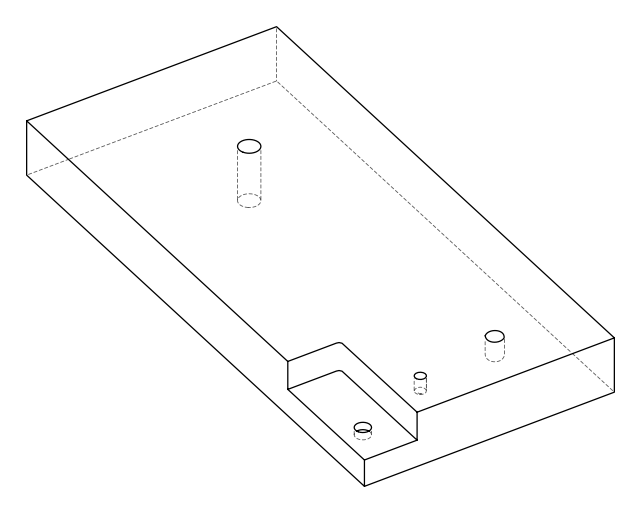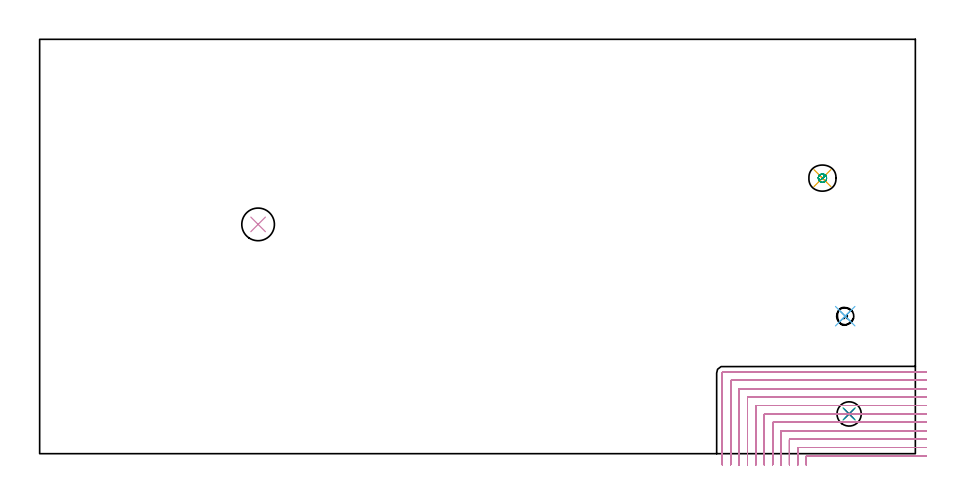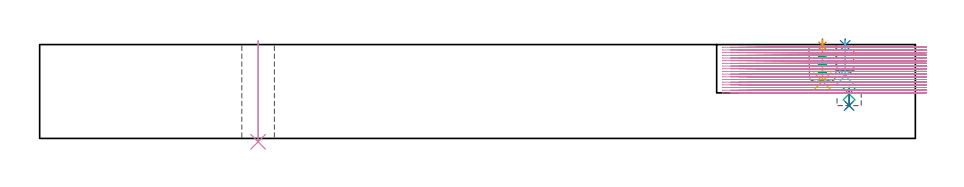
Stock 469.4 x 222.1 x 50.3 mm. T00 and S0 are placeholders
(PLAN: 10 operations, 7 tool changes, 51.6 min)
(1 SPOT_DRILL | STEP1POCKET | NXT0321_9005460120000 | 0.03 min | 6 mm3)
(2 SPOT_DRILL_1 | STEP1POCKET_1 | NXT0321_9005460120000 | 0.03 min | 0 mm3)
(3 SPOT_DRILL_2 | STEP1POCKET_2 | NXT0321_9005460120000 | 0.04 min | 2824 mm3)
(4 INDEXABLE_INSERT_DRILL_THROUGH_HOLE_FROM_SOLID | STEP1HOLE | NXT0302_006 | 0.22 min | 12068 mm3)
(5 DRILL_BLIND_HOLE_INTO_CENTER | STEP1POCKET | NXT0301_128 | 0.09 min | 2095 mm3)
(6 DRILL_BLIND_HOLE_INTO_CENTER_1 | STEP1POCKET_1 | UGT0301_207 | 0.08 min | 979 mm3)
(7 DRILL_BLIND_HOLE_INTO_CENTER_2 | STEP1POCKET_2 | NXT0301_055 | 0.04 min | 341 mm3)
(8 DRILL_TO_ENLARGE_BLIND_HOLE | STEP1POCKET_2 | UGT0301_374 | 0.04 min | 1158 mm3)
(9 MILL_ROUGH_BLIND_HOLE_CONTOUR | STEP1POCKET | UGT0201_089 | Spiral | 0.48 min | 1049 mm3)
(10 MILL_CORNER_NOTCH_RECTANGULAR | CORNER_NOTCH_RECTANGULAR | NXT0201_008 | Follow Part, ap 1.5, ae 75% | 50.59 min | 125622 mm3)
(TOOL NXT0321_9005460120000 | NC Spot Drill, 142deg, 12mm, Carbide, Uncoated | D12 PA142 FL30 Z2)
(TOOL NXT0302_006 | Index. Insert Drill 17.5mm [880-D1750L25-05] | D17.5 PA176 FL88 Z2)
(TOOL NXT0301_128 | Carbide Drill 12mm [861.1-1200-036A1-GP GC34] | D12 PA150 FL37.4 Z2)
(TOOL UGT0301_207 | Twist Drill 9.2 mm | D9.2 PA118 FL80 Z2)
(TOOL NXT0301_055 | Carbide Drill 8.4mm [860.1-0840-042A1-MM 2214] | D8.4 PA140 FL61 Z2)
(TOOL UGT0301_374 | Twist Drill Flat Bottom 13 mm | D13 PA180 FL101 Z2)
(TOOL UGT0201_089 | End mill 10 mm | D10 R3 FL22 Z4)
(TOOL NXT0201_008 | ENDMILL 6mm [2P460-0600-NA 1630] | D6 FL26 Z6)
(OP 1 SPOT_DRILL)
G17 G21 G94 G90
T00 M6
G54
G17 G0 G90 X419.6 Y147.7 S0 M3
G43 Z60.3 H0
G94 G81 G98 Z49.676 F250. R53.3
G80
M5
M2
(OP 2 SPOT_DRILL_1)
G17 G21 G94 G90
T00 M6
G54
G17 G0 G90 X431.8 Y73.7 S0 M3
G43 Z60.3 H0
G94 G81 G98 Z49.904 F250. R53.3
G80
M5
M2
(OP 3 SPOT_DRILL_2)
G17 G21 G94 G90
T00 M6
G54
G17 G0 G90 X433.9 Y21.3 S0 M3
G43 Z60.3 H0
G94 G81 G98 Z23.84 F250. R27.4
G80
M5
M2
(OP 4 INDEXABLE_INSERT_DRILL_THROUGH_HOLE_FROM_SOLID)
G17 G21 G94 G90
T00 M6
G54
G17 G0 G90 X117.1 Y122.9 S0 M3
G43 Z60.3 H1
G94 G81 G98 Z-1.806 F250. R52.3
G80
M5
M2
(OP 5 DRILL_BLIND_HOLE_INTO_CENTER)
G17 G21 G94 G90
T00 M6
G54
G17 G0 G90 X419.6 Y147.7 S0 M3
G43 Z60.3 H1
G94 G81 G98 Z30.6 F250. R52.3
G80
M5
M2
(OP 6 DRILL_BLIND_HOLE_INTO_CENTER_1)
G17 G21 G94 G90
T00 M6
G54
G17 G0 G90 X431.8 Y73.7 S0 M3
G43 Z60.3 H0
G94 G81 G98 Z33.6 F250. R52.3
G80
M5
M2
(OP 7 DRILL_BLIND_HOLE_INTO_CENTER_2)
G17 G21 G94 G90
T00 M6
G54
G17 G0 G90 X433.9 Y21.3 S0 M3
G43 Z60.3 H1
G94 G81 G98 Z17.6 F250. R26.4
G80
M5
M2
(OP 8 DRILL_TO_ENLARGE_BLIND_HOLE)
G17 G21 G94 G90
T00 M6
G54
G17 G0 G90 X433.9 Y21.3 S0 M3
G43 Z60.3 H0
G94 G81 G98 Z17.6 F250. R26.4
G80
M5
M2
(OP 9 MILL_ROUGH_BLIND_HOLE_CONTOUR)
G17 G21 G94 G90
T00 M6
G54
G17 G0 G90 X419.6 Y147.7 S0 M3
G43 Z60.3 H0
Z48.76
G94 G3 X419.908 Y149.642 R0.996 F250.
X417.46 Y148.395 R1.942
X418.905 Y145.56 R2.25
X417.46 Y148.395 R-2.25
X418.182 Y146.978 R1.125
X419.6 Y147.7 R1.125
G0 Z44.22
G3 X419.908 Y149.642 R0.996
X417.46 Y148.395 R1.942
X418.905 Y145.56 R2.25
X417.46 Y148.395 R-2.25
X418.182 Y146.978 R1.125
X419.6 Y147.7 R1.125
G0 Z39.68
G3 X419.908 Y149.642 R0.996
X417.46 Y148.395 R1.942
X418.905 Y145.56 R2.25
X417.46 Y148.395 R-2.25
X418.182 Y146.978 R1.125
X419.6 Y147.7 R1.125
G0 Z35.14
G3 X419.908 Y149.642 R0.996
X417.46 Y148.395 R1.942
X418.905 Y145.56 R2.25
X417.46 Y148.395 R-2.25
X418.182 Y146.978 R1.125
X419.6 Y147.7 R1.125
G0 Z30.6
G3 X419.908 Y149.642 R0.996
X417.46 Y148.395 R1.942
X418.905 Y145.56 R2.25
X417.46 Y148.395 R-2.25
X418.182 Y146.978 R1.125
X419.6 Y147.7 R1.125
G0 Z60.3
M5
M2
(OP 10 MILL_CORNER_NOTCH_RECTANGULAR)
G17 G21 G94 G90
T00 M6
G54
G17 G0 G90 X475.15 Y-1.2 S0 M3
G43 Z60.3 H1
Z48.861
G94 G1 X472.15 F250.
X411.196 F500.
G3 X410.9 Y-1.496 R0.3
G1 Y-3.
Y-6. F250.
G0 Z60.3
X475.4 Y3.3
Z48.861
G1 X472.4
X406.696 F500.
G3 X406.4 Y3.004 R0.3
G1 Y-3.
Y-6. F250.
G0 Z60.3
X475.4 Y7.8
Z48.861
G1 X472.4
X402.196 F500.
G3 X401.9 Y7.504 R0.3
G1 Y-3.
Y-6. F250.
G0 Z60.3
X475.4 Y12.3
Z48.861
G1 X472.4
X397.696 F500.
G3 X397.4 Y12.004 R0.3
G1 Y-3.
Y-6. F250.
G0 Z60.3
X475.4 Y16.8
Z48.861
G1 X472.4
X393.197 F500.
G3 X392.9 Y16.503 R0.3
G1 Y-3.
Y-6. F250.
G0 Z60.3
X475.4 Y21.3
Z48.861
G1 X472.4
X437.385 F500.
X434.385 F250.
G0 Z60.3
X433.415
Z48.861
G1 X430.415
X388.697 F500.
G3 X388.4 Y21.003 R0.3
G1 Y-3.
Y-6. F250.
G0 Z60.3
X475.4 Y25.8
Z48.861
G1 X472.4
X384.197 F500.
G3 X383.9 Y25.503 R0.3
G1 Y-3.
Y-6. F250.
G0 Z60.3
X475.4 Y30.3
Z48.861
G1 X472.4
X379.697 F500.
G3 X379.4 Y30.003 R0.3
G1 Y-3.
Y-6. F250.
G0 Z60.3
X475.4 Y34.8
Z48.861
G1 X472.4
X375.197 F500.
G3 X374.9 Y34.503 R0.3
G1 Y-3.
Y-6. F250.
G0 Z60.3
X475.4 Y39.3
Z48.861
G1 X472.4
X370.697 F500.
G3 X370.4 Y39.003 R0.3
G1 Y-3.
Y-6. F250.
G0 Z60.3
X475.4 Y43.8
Z48.861
G1 X472.4
X366.197 F500.
G3 X365.9 Y43.503 R0.3
G1 Y-3.
Y-6. F250.
G0 Z60.3
X475.15 Y-1.2
Z47.422
G1 X472.15
X411.196 F500.
G3 X410.9 Y-1.496 R0.3
G1 Y-3.
Y-6. F250.
G0 Z60.3
X475.4 Y3.3
Z47.422
G1 X472.4
X406.696 F500.
G3 X406.4 Y3.004 R0.3
G1 Y-3.
Y-6. F250.
G0 Z60.3
X475.4 Y7.8
Z47.422
G1 X472.4
X402.196 F500.
G3 X401.9 Y7.504 R0.3
G1 Y-3.
Y-6. F250.
G0 Z60.3
X475.4 Y12.3
Z47.422
G1 X472.4
X397.696 F500.
G3 X397.4 Y12.004 R0.3
G1 Y-3.
Y-6. F250.
G0 Z60.3
X475.4 Y16.8
Z47.422
G1 X472.4
X393.197 F500.
G3 X392.9 Y16.503 R0.3
G1 Y-3.
Y-6. F250.
G0 Z60.3
X475.4 Y21.3
Z47.422
G1 X472.4
X437.385 F500.
X434.385 F250.
G0 Z60.3
X433.415
Z47.422
G1 X430.415
X388.697 F500.
G3 X388.4 Y21.003 R0.3
G1 Y-3.
Y-6. F250.
G0 Z60.3
X475.4 Y25.8
Z47.422
G1 X472.4
X384.197 F500.
G3 X383.9 Y25.503 R0.3
G1 Y-3.
Y-6. F250.
G0 Z60.3
X475.4 Y30.3
Z47.422
G1 X472.4
X379.697 F500.
G3 X379.4 Y30.003 R0.3
G1 Y-3.
Y-6. F250.
G0 Z60.3
X475.4 Y34.8
Z47.422
G1 X472.4
X375.197 F500.
G3 X374.9 Y34.503 R0.3
G1 Y-3.
Y-6. F250.
G0 Z60.3
X475.4 Y39.3
Z47.422
G1 X472.4
X370.697 F500.
G3 X370.4 Y39.003 R0.3
G1 Y-3.
Y-6. F250.
G0 Z60.3
X475.4 Y43.8
Z47.422
G1 X472.4
X366.197 F500.
G3 X365.9 Y43.503 R0.3
G1 Y-3.
Y-6. F250.
G0 Z60.3
X475.15 Y-1.2
Z45.983
G1 X472.15
X411.196 F500.
G3 X410.9 Y-1.496 R0.3
G1 Y-3.
Y-6. F250.
G0 Z60.3
X475.4 Y3.3
Z45.983
G1 X472.4
X406.696 F500.
G3 X406.4 Y3.004 R0.3
G1 Y-3.
Y-6. F250.
G0 Z60.3
X475.4 Y7.8
Z45.983
G1 X472.4
X402.196 F500.
G3 X401.9 Y7.504 R0.3
G1 Y-3.
Y-6. F250.
G0 Z60.3
X475.4 Y12.3
Z45.983
G1 X472.4
X397.696 F500.
G3 X397.4 Y12.004 R0.3
G1 Y-3.
Y-6. F250.
G0 Z60.3
X475.4 Y16.8
Z45.983
G1 X472.4
X393.197 F500.
G3 X392.9 Y16.503 R0.3
G1 Y-3.
Y-6. F250.
G0 Z60.3
X475.4 Y21.3
Z45.983
G1 X472.4
X437.385 F500.
X434.385 F250.
G0 Z60.3
X433.415
Z45.983
G1 X430.415
X388.697 F500.
G3 X388.4 Y21.003 R0.3
G1 Y-3.
Y-6. F250.
G0 Z60.3
X475.4 Y25.8
Z45.983
G1 X472.4
X384.197 F500.
G3 X383.9 Y25.503 R0.3
G1 Y-3.
Y-6. F250.
G0 Z60.3
X475.4 Y30.3
Z45.983
G1 X472.4
X379.697 F500.
G3 X379.4 Y30.003 R0.3
G1 Y-3.
Y-6. F250.
G0 Z60.3
X475.4 Y34.8
Z45.983
G1 X472.4
X375.197 F500.
G3 X374.9 Y34.503 R0.3
G1 Y-3.
Y-6. F250.
G0 Z60.3
X475.4 Y39.3
Z45.983
G1 X472.4
X370.697 F500.
G3 X370.4 Y39.003 R0.3
G1 Y-3.
Y-6. F250.
G0 Z60.3
X475.4 Y43.8
Z45.983
G1 X472.4
X366.197 F500.
G3 X365.9 Y43.503 R0.3
G1 Y-3.
Y-6. F250.
G0 Z60.3
X475.15 Y-1.2
Z44.544
G1 X472.15
X411.196 F500.
G3 X410.9 Y-1.496 R0.3
G1 Y-3.
Y-6. F250.
G0 Z60.3
X475.4 Y3.3
Z44.544
G1 X472.4
X406.696 F500.
G3 X406.4 Y3.004 R0.3
G1 Y-3.
Y-6. F250.
G0 Z60.3
X475.4 Y7.8
Z44.544
G1 X472.4
X402.196 F500.
G3 X401.9 Y7.504 R0.3
G1 Y-3.
Y-6. F250.
G0 Z60.3
X475.4 Y12.3
Z44.544
G1 X472.4
X397.696 F500.
G3 X397.4 Y12.004 R0.3
G1 Y-3.
Y-6. F250.
G0 Z60.3
X475.4 Y16.8
Z44.544
G1 X472.4
X393.197 F500.
G3 X392.9 Y16.503 R0.3
G1 Y-3.
Y-6. F250.
G0 Z60.3
X475.4 Y21.3
Z44.544
G1 X472.4
X437.385 F500.
X434.385 F250.
G0 Z60.3
X433.415
Z44.544
G1 X430.415
X388.697 F500.
G3 X388.4 Y21.003 R0.3
G1 Y-3.
Y-6. F250.
G0 Z60.3
X475.4 Y25.8
Z44.544
G1 X472.4
X384.197 F500.
G3 X383.9 Y25.503 R0.3
G1 Y-3.
Y-6. F250.
G0 Z60.3
X475.4 Y30.3
Z44.544
G1 X472.4
X379.697 F500.
G3 X379.4 Y30.003 R0.3
G1 Y-3.
Y-6. F250.
G0 Z60.3
X475.4 Y34.8
Z44.544
G1 X472.4
X375.197 F500.
G3 X374.9 Y34.503 R0.3
G1 Y-3.
Y-6. F250.
G0 Z60.3
X475.4 Y39.3
Z44.544
G1 X472.4
X370.697 F500.
G3 X370.4 Y39.003 R0.3
G1 Y-3.
Y-6. F250.
G0 Z60.3
X475.4 Y43.8
Z44.544
G1 X472.4
X366.197 F500.
G3 X365.9 Y43.503 R0.3
G1 Y-3.
Y-6. F250.
G0 Z60.3
X475.15 Y-1.2
Z43.105
G1 X472.15
X411.196 F500.
G3 X410.9 Y-1.496 R0.3
G1 Y-3.
Y-6. F250.
G0 Z60.3
X475.4 Y3.3
Z43.105
G1 X472.4
X406.696 F500.
G3 X406.4 Y3.004 R0.3
G1 Y-3.
Y-6. F250.
G0 Z60.3
X475.4 Y7.8
Z43.105
G1 X472.4
X402.196 F500.
G3 X401.9 Y7.504 R0.3
G1 Y-3.
Y-6. F250.
G0 Z60.3
X475.4 Y12.3
Z43.105
G1 X472.4
X397.696 F500.
G3 X397.4 Y12.004 R0.3
G1 Y-3.
Y-6. F250.
G0 Z60.3
X475.4 Y16.8
Z43.105
G1 X472.4
X393.197 F500.
G3 X392.9 Y16.503 R0.3
G1 Y-3.
Y-6. F250.
G0 Z60.3
X475.4 Y21.3
Z43.105
G1 X472.4
X437.385 F500.
X434.385 F250.
G0 Z60.3
X433.415
Z43.105
G1 X430.415
X388.697 F500.
G3 X388.4 Y21.003 R0.3
G1 Y-3.
Y-6. F250.
G0 Z60.3
X475.4 Y25.8
Z43.105
G1 X472.4
X384.197 F500.
G3 X383.9 Y25.503 R0.3
G1 Y-3.
Y-6. F250.
G0 Z60.3
X475.4 Y30.3
Z43.105
G1 X472.4
X379.697 F500.
G3 X379.4 Y30.003 R0.3
G1 Y-3.
Y-6. F250.
G0 Z60.3
X475.4 Y34.8
Z43.105
G1 X472.4
X375.197 F500.
G3 X374.9 Y34.503 R0.3
G1 Y-3.
Y-6. F250.
G0 Z60.3
X475.4 Y39.3
Z43.105
G1 X472.4
X370.697 F500.
G3 X370.4 Y39.003 R0.3
G1 Y-3.
Y-6. F250.
G0 Z60.3
X475.4 Y43.8
Z43.105
G1 X472.4
X366.197 F500.
G3 X365.9 Y43.503 R0.3
G1 Y-3.
Y-6. F250.
G0 Z60.3
X475.15 Y-1.2
Z41.667
G1 X472.15
X411.196 F500.
G3 X410.9 Y-1.496 R0.3
G1 Y-3.
Y-6. F250.
G0 Z60.3
X475.4 Y3.3
Z41.667
G1 X472.4
X406.696 F500.
G3 X406.4 Y3.004 R0.3
G1 Y-3.
Y-6. F250.
G0 Z60.3
X475.4 Y7.8
Z41.667
G1 X472.4
X402.196 F500.
G3 X401.9 Y7.504 R0.3
G1 Y-3.
Y-6. F250.
G0 Z60.3
X475.4 Y12.3
Z41.667
G1 X472.4
X397.696 F500.
G3 X397.4 Y12.004 R0.3
G1 Y-3.
Y-6. F250.
G0 Z60.3
X475.4 Y16.8
Z41.667
G1 X472.4
X393.197 F500.
G3 X392.9 Y16.503 R0.3
G1 Y-3.
Y-6. F250.
G0 Z60.3
X475.4 Y21.3
Z41.667
G1 X472.4
X437.385 F500.
X434.385 F250.
G0 Z60.3
X433.415
Z41.667
G1 X430.415
X388.697 F500.
G3 X388.4 Y21.003 R0.3
G1 Y-3.
Y-6. F250.
G0 Z60.3
X475.4 Y25.8
Z41.667
G1 X472.4
X384.197 F500.
G3 X383.9 Y25.503 R0.3
G1 Y-3.
Y-6. F250.
G0 Z60.3
X475.4 Y30.3
Z41.667
G1 X472.4
X379.697 F500.
G3 X379.4 Y30.003 R0.3
G1 Y-3.
Y-6. F250.
G0 Z60.3
X475.4 Y34.8
Z41.667
G1 X472.4
X375.197 F500.
G3 X374.9 Y34.503 R0.3
G1 Y-3.
Y-6. F250.
G0 Z60.3
X475.4 Y39.3
Z41.667
G1 X472.4
X370.697 F500.
G3 X370.4 Y39.003 R0.3
G1 Y-3.
Y-6. F250.
G0 Z60.3
X475.4 Y43.8
Z41.667
G1 X472.4
X366.197 F500.
G3 X365.9 Y43.503 R0.3
G1 Y-3.
Y-6. F250.
G0 Z60.3
X475.15 Y-1.2
Z40.228
G1 X472.15
X411.196 F500.
G3 X410.9 Y-1.496 R0.3
G1 Y-3.
Y-6. F250.
G0 Z60.3
X475.4 Y3.3
Z40.228
G1 X472.4
X406.696 F500.
G3 X406.4 Y3.004 R0.3
G1 Y-3.
Y-6. F250.
G0 Z60.3
X475.4 Y7.8
Z40.228
G1 X472.4
X402.196 F500.
G3 X401.9 Y7.504 R0.3
G1 Y-3.
Y-6. F250.
G0 Z60.3
X475.4 Y12.3
Z40.228
G1 X472.4
X397.696 F500.
G3 X397.4 Y12.004 R0.3
G1 Y-3.
Y-6. F250.
G0 Z60.3
X475.4 Y16.8
Z40.228
G1 X472.4
X393.197 F500.
G3 X392.9 Y16.503 R0.3
G1 Y-3.
Y-6. F250.
G0 Z60.3
X475.4 Y21.3
Z40.228
G1 X472.4
X437.385 F500.
X434.385 F250.
G0 Z60.3
X433.415
Z40.228
G1 X430.415
X388.697 F500.
G3 X388.4 Y21.003 R0.3
G1 Y-3.
Y-6. F250.
G0 Z60.3
X475.4 Y25.8
Z40.228
G1 X472.4
X384.197 F500.
G3 X383.9 Y25.503 R0.3
G1 Y-3.
Y-6. F250.
G0 Z60.3
X475.4 Y30.3
Z40.228
G1 X472.4
X379.697 F500.
G3 X379.4 Y30.003 R0.3
G1 Y-3.
Y-6. F250.
G0 Z60.3
X475.4 Y34.8
Z40.228
G1 X472.4
X375.197 F500.
G3 X374.9 Y34.503 R0.3
G1 Y-3.
Y-6. F250.
G0 Z60.3
X475.4 Y39.3
Z40.228
G1 X472.4
X370.697 F500.
G3 X370.4 Y39.003 R0.3
G1 Y-3.
Y-6. F250.
G0 Z60.3
X475.4 Y43.8
Z40.228
G1 X472.4
X366.197 F500.
G3 X365.9 Y43.503 R0.3
G1 Y-3.
Y-6. F250.
G0 Z60.3
X475.15 Y-1.2
Z38.789
G1 X472.15
X411.196 F500.
G3 X410.9 Y-1.496 R0.3
G1 Y-3.
Y-6. F250.
G0 Z60.3
X475.4 Y3.3
Z38.789
G1 X472.4
X406.696 F500.
G3 X406.4 Y3.004 R0.3
G1 Y-3.
Y-6. F250.
G0 Z60.3
X475.4 Y7.8
Z38.789
G1 X472.4
X402.196 F500.
G3 X401.9 Y7.504 R0.3
G1 Y-3.
Y-6. F250.
G0 Z60.3
X475.4 Y12.3
Z38.789
G1 X472.4
X397.696 F500.
G3 X397.4 Y12.004 R0.3
G1 Y-3.
Y-6. F250.
G0 Z60.3
X475.4 Y16.8
Z38.789
G1 X472.4
X393.197 F500.
G3 X392.9 Y16.503 R0.3
G1 Y-3.
Y-6. F250.
G0 Z60.3
X475.4 Y21.3
Z38.789
G1 X472.4
X437.385 F500.
X434.385 F250.
G0 Z60.3
X433.415
Z38.789
G1 X430.415
X388.697 F500.
G3 X388.4 Y21.003 R0.3
G1 Y-3.
Y-6. F250.
G0 Z60.3
X475.4 Y25.8
Z38.789
G1 X472.4
X384.197 F500.
G3 X383.9 Y25.503 R0.3
G1 Y-3.
Y-6. F250.
G0 Z60.3
X475.4 Y30.3
Z38.789
G1 X472.4
X379.697 F500.
G3 X379.4 Y30.003 R0.3
G1 Y-3.
Y-6. F250.
G0 Z60.3
X475.4 Y34.8
Z38.789
G1 X472.4
X375.197 F500.
G3 X374.9 Y34.503 R0.3
G1 Y-3.
Y-6. F250.
G0 Z60.3
X475.4 Y39.3
Z38.789
G1 X472.4
X370.697 F500.
G3 X370.4 Y39.003 R0.3
G1 Y-3.
Y-6. F250.
G0 Z60.3
X475.4 Y43.8
Z38.789
G1 X472.4
X366.197 F500.
G3 X365.9 Y43.503 R0.3
G1 Y-3.
Y-6. F250.
G0 Z60.3
X475.15 Y-1.2
Z37.35
G1 X472.15
X411.196 F500.
G3 X410.9 Y-1.496 R0.3
G1 Y-3.
Y-6. F250.
G0 Z60.3
X475.4 Y3.3
Z37.35
G1 X472.4
X406.696 F500.
G3 X406.4 Y3.004 R0.3
G1 Y-3.
Y-6. F250.
G0 Z60.3
X475.4 Y7.8
Z37.35
G1 X472.4
X402.196 F500.
G3 X401.9 Y7.504 R0.3
G1 Y-3.
Y-6. F250.
G0 Z60.3
X475.4 Y12.3
Z37.35
G1 X472.4
X397.696 F500.
G3 X397.4 Y12.004 R0.3
G1 Y-3.
Y-6. F250.
G0 Z60.3
X475.4 Y16.8
Z37.35
G1 X472.4
X393.197 F500.
G3 X392.9 Y16.503 R0.3
G1 Y-3.
Y-6. F250.
G0 Z60.3
X475.4 Y21.3
Z37.35
G1 X472.4
X437.385 F500.
X434.385 F250.
G0 Z60.3
X433.415
Z37.35
G1 X430.415
X388.697 F500.
G3 X388.4 Y21.003 R0.3
G1 Y-3.
Y-6. F250.
G0 Z60.3
X475.4 Y25.8
Z37.35
G1 X472.4
X384.197 F500.
G3 X383.9 Y25.503 R0.3
G1 Y-3.
Y-6. F250.
G0 Z60.3
X475.4 Y30.3
Z37.35
G1 X472.4
X379.697 F500.
G3 X379.4 Y30.003 R0.3
G1 Y-3.
Y-6. F250.
G0 Z60.3
X475.4 Y34.8
Z37.35
G1 X472.4
X375.197 F500.
G3 X374.9 Y34.503 R0.3
G1 Y-3.
Y-6. F250.
G0 Z60.3
X475.4 Y39.3
Z37.35
G1 X472.4
X370.697 F500.
G3 X370.4 Y39.003 R0.3
G1 Y-3.
Y-6. F250.
G0 Z60.3
X475.4 Y43.8
Z37.35
G1 X472.4
X366.197 F500.
G3 X365.9 Y43.503 R0.3
G1 Y-3.
Y-6. F250.
G0 Z60.3
X475.15 Y-1.2
Z35.911
G1 X472.15
X411.196 F500.
G3 X410.9 Y-1.496 R0.3
G1 Y-3.
Y-6. F250.
G0 Z60.3
X475.4 Y3.3
Z35.911
G1 X472.4
X406.696 F500.
G3 X406.4 Y3.004 R0.3
G1 Y-3.
Y-6. F250.
G0 Z60.3
X475.4 Y7.8
Z35.911
G1 X472.4
X402.196 F500.
G3 X401.9 Y7.504 R0.3
G1 Y-3.
Y-6. F250.
G0 Z60.3
X475.4 Y12.3
Z35.911
G1 X472.4
X397.696 F500.
G3 X397.4 Y12.004 R0.3
G1 Y-3.
Y-6. F250.
G0 Z60.3
X475.4 Y16.8
Z35.911
G1 X472.4
X393.197 F500.
G3 X392.9 Y16.503 R0.3
G1 Y-3.
Y-6. F250.
G0 Z60.3
X475.4 Y21.3
Z35.911
G1 X472.4
X437.385 F500.
X434.385 F250.
G0 Z60.3
X433.415
Z35.911
G1 X430.415
X388.697 F500.
G3 X388.4 Y21.003 R0.3
G1 Y-3.
Y-6. F250.
G0 Z60.3
X475.4 Y25.8
Z35.911
G1 X472.4
X384.197 F500.
G3 X383.9 Y25.503 R0.3
G1 Y-3.
Y-6. F250.
G0 Z60.3
X475.4 Y30.3
Z35.911
G1 X472.4
X379.697 F500.
G3 X379.4 Y30.003 R0.3
G1 Y-3.
Y-6. F250.
G0 Z60.3
X475.4 Y34.8
Z35.911
G1 X472.4
X375.197 F500.
G3 X374.9 Y34.503 R0.3
G1 Y-3.
Y-6. F250.
G0 Z60.3
X475.4 Y39.3
Z35.911
G1 X472.4
X370.697 F500.
G3 X370.4 Y39.003 R0.3
G1 Y-3.
Y-6. F250.
G0 Z60.3
X475.4 Y43.8
Z35.911
G1 X472.4
X366.197 F500.
G3 X365.9 Y43.503 R0.3
G1 Y-3.
Y-6. F250.
G0 Z60.3
X475.15 Y-1.2
Z34.472
G1 X472.15
X411.196 F500.
G3 X410.9 Y-1.496 R0.3
G1 Y-3.
Y-6. F250.
G0 Z60.3
X475.4 Y3.3
Z34.472
G1 X472.4
X406.696 F500.
G3 X406.4 Y3.004 R0.3
G1 Y-3.
Y-6. F250.
G0 Z60.3
X475.4 Y7.8
Z34.472
G1 X472.4
X402.196 F500.
G3 X401.9 Y7.504 R0.3
G1 Y-3.
Y-6. F250.
G0 Z60.3
X475.4 Y12.3
Z34.472
G1 X472.4
X397.696 F500.
G3 X397.4 Y12.004 R0.3
G1 Y-3.
Y-6. F250.
G0 Z60.3
X475.4 Y16.8
Z34.472
G1 X472.4
X393.197 F500.
G3 X392.9 Y16.503 R0.3
G1 Y-3.
Y-6. F250.
G0 Z60.3
X475.4 Y21.3
Z34.472
G1 X472.4
X437.385 F500.
X434.385 F250.
G0 Z60.3
X433.415
Z34.472
G1 X430.415
X388.697 F500.
G3 X388.4 Y21.003 R0.3
G1 Y-3.
Y-6. F250.
G0 Z60.3
X475.4 Y25.8
Z34.472
G1 X472.4
X384.197 F500.
G3 X383.9 Y25.503 R0.3
G1 Y-3.
Y-6. F250.
G0 Z60.3
X475.4 Y30.3
Z34.472
G1 X472.4
X379.697 F500.
G3 X379.4 Y30.003 R0.3
G1 Y-3.
Y-6. F250.
G0 Z60.3
X475.4 Y34.8
Z34.472
G1 X472.4
X375.197 F500.
G3 X374.9 Y34.503 R0.3
G1 Y-3.
Y-6. F250.
G0 Z60.3
X475.4 Y39.3
Z34.472
G1 X472.4
X370.697 F500.
G3 X370.4 Y39.003 R0.3
G1 Y-3.
Y-6. F250.
G0 Z60.3
X475.4 Y43.8
Z34.472
G1 X472.4
X366.197 F500.
G3 X365.9 Y43.503 R0.3
G1 Y-3.
Y-6. F250.
G0 Z60.3
X475.15 Y-1.2
Z33.033
G1 X472.15
X411.196 F500.
G3 X410.9 Y-1.496 R0.3
G1 Y-3.
Y-6. F250.
G0 Z60.3
X475.4 Y3.3
Z33.033
G1 X472.4
X406.696 F500.
G3 X406.4 Y3.004 R0.3
G1 Y-3.
Y-6. F250.
G0 Z60.3
X475.4 Y7.8
Z33.033
G1 X472.4
X402.196 F500.
G3 X401.9 Y7.504 R0.3
G1 Y-3.
Y-6. F250.
G0 Z60.3
X475.4 Y12.3
Z33.033
G1 X472.4
X397.696 F500.
G3 X397.4 Y12.004 R0.3
G1 Y-3.
Y-6. F250.
G0 Z60.3
X475.4 Y16.8
Z33.033
G1 X472.4
X393.197 F500.
G3 X392.9 Y16.503 R0.3
G1 Y-3.
Y-6. F250.
G0 Z60.3
X475.4 Y21.3
Z33.033
G1 X472.4
X437.385 F500.
X434.385 F250.
G0 Z60.3
X433.415
Z33.033
G1 X430.415
X388.697 F500.
G3 X388.4 Y21.003 R0.3
G1 Y-3.
Y-6. F250.
G0 Z60.3
X475.4 Y25.8
Z33.033
G1 X472.4
X384.197 F500.
G3 X383.9 Y25.503 R0.3
G1 Y-3.
Y-6. F250.
G0 Z60.3
X475.4 Y30.3
Z33.033
G1 X472.4
X379.697 F500.
G3 X379.4 Y30.003 R0.3
G1 Y-3.
Y-6. F250.
G0 Z60.3
X475.4 Y34.8
Z33.033
G1 X472.4
X375.197 F500.
G3 X374.9 Y34.503 R0.3
G1 Y-3.
Y-6. F250.
G0 Z60.3
X475.4 Y39.3
Z33.033
G1 X472.4
X370.697 F500.
G3 X370.4 Y39.003 R0.3
G1 Y-3.
Y-6. F250.
G0 Z60.3
X475.4 Y43.8
Z33.033
G1 X472.4
X366.197 F500.
G3 X365.9 Y43.503 R0.3
G1 Y-3.
Y-6. F250.
G0 Z60.3
X475.15 Y-1.2
Z31.594
G1 X472.15
X411.196 F500.
G3 X410.9 Y-1.496 R0.3
G1 Y-3.
Y-6. F250.
G0 Z60.3
X475.4 Y3.3
Z31.594
G1 X472.4
X406.696 F500.
G3 X406.4 Y3.004 R0.3
G1 Y-3.
Y-6. F250.
G0 Z60.3
X475.4 Y7.8
Z31.594
G1 X472.4
X402.196 F500.
G3 X401.9 Y7.504 R0.3
G1 Y-3.
Y-6. F250.
G0 Z60.3
X475.4 Y12.3
Z31.594
G1 X472.4
X397.696 F500.
G3 X397.4 Y12.004 R0.3
G1 Y-3.
Y-6. F250.
G0 Z60.3
X475.4 Y16.8
Z31.594
G1 X472.4
X393.197 F500.
G3 X392.9 Y16.503 R0.3
G1 Y-3.
Y-6. F250.
G0 Z60.3
X475.4 Y21.3
Z31.594
G1 X472.4
X437.385 F500.
X434.385 F250.
G0 Z60.3
X433.415
Z31.594
G1 X430.415
X388.697 F500.
G3 X388.4 Y21.003 R0.3
G1 Y-3.
Y-6. F250.
G0 Z60.3
X475.4 Y25.8
Z31.594
G1 X472.4
X384.197 F500.
G3 X383.9 Y25.503 R0.3
G1 Y-3.
Y-6. F250.
G0 Z60.3
X475.4 Y30.3
Z31.594
G1 X472.4
X379.697 F500.
G3 X379.4 Y30.003 R0.3
G1 Y-3.
Y-6. F250.
G0 Z60.3
X475.4 Y34.8
Z31.594
G1 X472.4
X375.197 F500.
G3 X374.9 Y34.503 R0.3
G1 Y-3.
Y-6. F250.
G0 Z60.3
X475.4 Y39.3
Z31.594
G1 X472.4
X370.697 F500.
G3 X370.4 Y39.003 R0.3
G1 Y-3.
Y-6. F250.
G0 Z60.3
X475.4 Y43.8
Z31.594
G1 X472.4
X366.197 F500.
G3 X365.9 Y43.503 R0.3
G1 Y-3.
Y-6. F250.
G0 Z60.3
X475.15 Y-1.2
Z30.156
G1 X472.15
X411.196 F500.
G3 X410.9 Y-1.496 R0.3
G1 Y-3.
Y-6. F250.
G0 Z60.3
X475.4 Y3.3
Z30.156
G1 X472.4
X406.696 F500.
G3 X406.4 Y3.004 R0.3
G1 Y-3.
Y-6. F250.
G0 Z60.3
X475.4 Y7.8
Z30.156
G1 X472.4
X402.196 F500.
G3 X401.9 Y7.504 R0.3
G1 Y-3.
Y-6. F250.
G0 Z60.3
X475.4 Y12.3
Z30.156
G1 X472.4
X397.696 F500.
G3 X397.4 Y12.004 R0.3
G1 Y-3.
Y-6. F250.
G0 Z60.3
X475.4 Y16.8
Z30.156
G1 X472.4
X393.197 F500.
G3 X392.9 Y16.503 R0.3
G1 Y-3.
Y-6. F250.
G0 Z60.3
X475.4 Y21.3
Z30.156
G1 X472.4
X437.385 F500.
X434.385 F250.
G0 Z60.3
X433.415
Z30.156
G1 X430.415
X388.697 F500.
G3 X388.4 Y21.003 R0.3
G1 Y-3.
Y-6. F250.
G0 Z60.3
X475.4 Y25.8
Z30.156
G1 X472.4
X384.197 F500.
G3 X383.9 Y25.503 R0.3
G1 Y-3.
Y-6. F250.
G0 Z60.3
X475.4 Y30.3
Z30.156
G1 X472.4
X379.697 F500.
G3 X379.4 Y30.003 R0.3
G1 Y-3.
Y-6. F250.
G0 Z60.3
X475.4 Y34.8
Z30.156
G1 X472.4
X375.197 F500.
G3 X374.9 Y34.503 R0.3
G1 Y-3.
Y-6. F250.
G0 Z60.3
X475.4 Y39.3
Z30.156
G1 X472.4
X370.697 F500.
G3 X370.4 Y39.003 R0.3
G1 Y-3.
Y-6. F250.
G0 Z60.3
X475.4 Y43.8
Z30.156
G1 X472.4
X366.197 F500.
G3 X365.9 Y43.503 R0.3
G1 Y-3.
Y-6. F250.
G0 Z60.3
X475.15 Y-1.2
Z28.717
G1 X472.15
X411.196 F500.
G3 X410.9 Y-1.496 R0.3
G1 Y-3.
Y-6. F250.
G0 Z60.3
X475.4 Y3.3
Z28.717
G1 X472.4
X406.696 F500.
G3 X406.4 Y3.004 R0.3
G1 Y-3.
Y-6. F250.
G0 Z60.3
X475.4 Y7.8
Z28.717
G1 X472.4
X402.196 F500.
G3 X401.9 Y7.504 R0.3
G1 Y-3.
Y-6. F250.
G0 Z60.3
X475.4 Y12.3
Z28.717
G1 X472.4
X397.696 F500.
G3 X397.4 Y12.004 R0.3
G1 Y-3.
Y-6. F250.
G0 Z60.3
X475.4 Y16.8
Z28.717
G1 X472.4
X393.197 F500.
G3 X392.9 Y16.503 R0.3
G1 Y-3.
Y-6. F250.
G0 Z60.3
X475.4 Y21.3
Z28.717
G1 X472.4
X437.385 F500.
X434.385 F250.
G0 Z60.3
X433.415
Z28.717
G1 X430.415
X388.697 F500.
G3 X388.4 Y21.003 R0.3
G1 Y-3.
Y-6. F250.
G0 Z60.3
X475.4 Y25.8
Z28.717
G1 X472.4
X384.197 F500.
G3 X383.9 Y25.503 R0.3
G1 Y-3.
Y-6. F250.
G0 Z60.3
X475.4 Y30.3
Z28.717
G1 X472.4
X379.697 F500.
G3 X379.4 Y30.003 R0.3
G1 Y-3.
Y-6. F250.
G0 Z60.3
X475.4 Y34.8
Z28.717
G1 X472.4
X375.197 F500.
G3 X374.9 Y34.503 R0.3
G1 Y-3.
Y-6. F250.
G0 Z60.3
X475.4 Y39.3
Z28.717
G1 X472.4
X370.697 F500.
G3 X370.4 Y39.003 R0.3
G1 Y-3.
Y-6. F250.
G0 Z60.3
X475.4 Y43.8
Z28.717
G1 X472.4
X366.197 F500.
G3 X365.9 Y43.503 R0.3
G1 Y-3.
Y-6. F250.
G0 Z60.3
X475.15 Y-1.2
Z27.278
G1 X472.15
X411.196 F500.
G3 X410.9 Y-1.496 R0.3
G1 Y-3.
Y-6. F250.
G0 Z60.3
X475.4 Y3.3
Z27.278
G1 X472.4
X406.696 F500.
G3 X406.4 Y3.004 R0.3
G1 Y-3.
Y-6. F250.
G0 Z60.3
X475.4 Y7.8
Z27.278
G1 X472.4
X402.196 F500.
G3 X401.9 Y7.504 R0.3
G1 Y-3.
Y-6. F250.
G0 Z60.3
X475.4 Y12.3
Z27.278
G1 X472.4
X397.696 F500.
G3 X397.4 Y12.004 R0.3
G1 Y-3.
Y-6. F250.
G0 Z60.3
X475.4 Y16.8
Z27.278
G1 X472.4
X393.197 F500.
G3 X392.9 Y16.503 R0.3
G1 Y-3.
Y-6. F250.
G0 Z60.3
X475.4 Y21.3
Z27.278
G1 X472.4
X437.385 F500.
X434.385 F250.
G0 Z60.3
X433.415
Z27.278
G1 X430.415
X388.697 F500.
G3 X388.4 Y21.003 R0.3
G1 Y-3.
Y-6. F250.
G0 Z60.3
X475.4 Y25.8
Z27.278
G1 X472.4
X384.197 F500.
G3 X383.9 Y25.503 R0.3
G1 Y-3.
Y-6. F250.
G0 Z60.3
X475.4 Y30.3
Z27.278
G1 X472.4
X379.697 F500.
G3 X379.4 Y30.003 R0.3
G1 Y-3.
Y-6. F250.
G0 Z60.3
X475.4 Y34.8
Z27.278
G1 X472.4
X375.197 F500.
G3 X374.9 Y34.503 R0.3
G1 Y-3.
Y-6. F250.
G0 Z60.3
X475.4 Y39.3
Z27.278
G1 X472.4
X370.697 F500.
G3 X370.4 Y39.003 R0.3
G1 Y-3.
Y-6. F250.
G0 Z60.3
X475.4 Y43.8
Z27.278
G1 X472.4
X366.197 F500.
G3 X365.9 Y43.503 R0.3
G1 Y-3.
Y-6. F250.
G0 Z60.3
X475.15 Y-1.2
Z25.839
G1 X472.15
X411.196 F500.
G3 X410.9 Y-1.496 R0.3
G1 Y-3.
Y-6. F250.
G0 Z60.3
X475.4 Y3.3
Z25.839
G1 X472.4
X406.696 F500.
G3 X406.4 Y3.004 R0.3
G1 Y-3.
Y-6. F250.
G0 Z60.3
X475.4 Y7.8
Z25.839
G1 X472.4
X402.196 F500.
G3 X401.9 Y7.504 R0.3
G1 Y-3.
Y-6. F250.
G0 Z60.3
X475.4 Y12.3
Z25.839
G1 X472.4
X397.696 F500.
G3 X397.4 Y12.004 R0.3
G1 Y-3.
Y-6. F250.
G0 Z60.3
X475.4 Y16.8
Z25.839
G1 X472.4
X393.197 F500.
G3 X392.9 Y16.503 R0.3
G1 Y-3.
Y-6. F250.
G0 Z60.3
X475.4 Y21.3
Z25.839
G1 X472.4
X437.385 F500.
X434.385 F250.
G0 Z60.3
X433.415
Z25.839
G1 X430.415
X388.697 F500.
G3 X388.4 Y21.003 R0.3
G1 Y-3.
Y-6. F250.
G0 Z60.3
X475.4 Y25.8
Z25.839
G1 X472.4
X384.197 F500.
G3 X383.9 Y25.503 R0.3
G1 Y-3.
Y-6. F250.
G0 Z60.3
X475.4 Y30.3
Z25.839
G1 X472.4
X379.697 F500.
G3 X379.4 Y30.003 R0.3
G1 Y-3.
Y-6. F250.
G0 Z60.3
X475.4 Y34.8
Z25.839
G1 X472.4
X375.197 F500.
G3 X374.9 Y34.503 R0.3
G1 Y-3.
Y-6. F250.
G0 Z60.3
X475.4 Y39.3
Z25.839
G1 X472.4
X370.697 F500.
G3 X370.4 Y39.003 R0.3
G1 Y-3.
Y-6. F250.
G0 Z60.3
X475.4 Y43.8
Z25.839
G1 X472.4
X366.197 F500.
G3 X365.9 Y43.503 R0.3
G1 Y-3.
Y-6. F250.
G0 Z60.3
X475.15 Y-1.2
Z24.4
G1 X472.15
X411.196 F500.
G3 X410.9 Y-1.496 R0.3
G1 Y-3.
Y-6. F250.
G0 Z60.3
X475.4 Y3.3
Z24.4
G1 X472.4
X406.696 F500.
G3 X406.4 Y3.004 R0.3
G1 Y-3.
Y-6. F250.
G0 Z60.3
X475.4 Y7.8
Z24.4
G1 X472.4
X402.196 F500.
G3 X401.9 Y7.504 R0.3
G1 Y-3.
Y-6. F250.
G0 Z60.3
X475.4 Y12.3
Z24.4
G1 X472.4
X397.696 F500.
G3 X397.4 Y12.004 R0.3
G1 Y-3.
Y-6. F250.
G0 Z60.3
X475.4 Y16.8
Z24.4
G1 X472.4
X393.197 F500.
G3 X392.9 Y16.503 R0.3
G1 Y-3.
Y-6. F250.
G0 Z60.3
X475.4 Y21.3
Z24.4
G1 X472.4
X437.385 F500.
X434.385 F250.
G0 Z60.3
X433.415
Z24.4
G1 X430.415
X388.697 F500.
G3 X388.4 Y21.003 R0.3
G1 Y-3.
Y-6. F250.
G0 Z60.3
X475.4 Y25.8
Z24.4
G1 X472.4
X384.197 F500.
G3 X383.9 Y25.503 R0.3
G1 Y-3.
Y-6. F250.
G0 Z60.3
X475.4 Y30.3
Z24.4
G1 X472.4
X379.697 F500.
G3 X379.4 Y30.003 R0.3
G1 Y-3.
Y-6. F250.
G0 Z60.3
X475.4 Y34.8
Z24.4
G1 X472.4
X375.197 F500.
G3 X374.9 Y34.503 R0.3
G1 Y-3.
Y-6. F250.
G0 Z60.3
X475.4 Y39.3
Z24.4
G1 X472.4
X370.697 F500.
G3 X370.4 Y39.003 R0.3
G1 Y-3.
Y-6. F250.
G0 Z60.3
X475.4 Y43.8
Z24.4
G1 X472.4
X366.197 F500.
G3 X365.9 Y43.503 R0.3
G1 Y-3.
Y-6. F250.
G0 Z60.3
M5
M2
